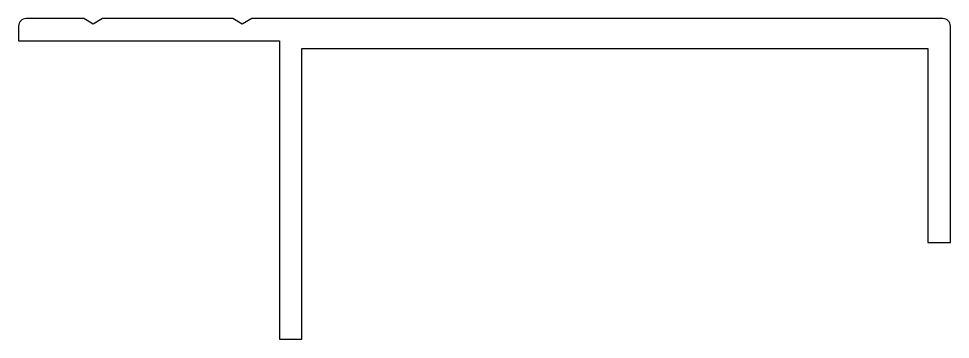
# Model space of a CAD drawing. Extents: x 152 to 277, y 227 to 270.
import ezdxf

# ---------------------------------------------------------------- set-up
doc = ezdxf.new("R2010")
doc.units = 0
doc.layers.add('ANA', color=220, linetype='CONTINUOUS')

msp = doc.modelspace()

# ---------------------------------------------------------------- linework, layer by layer
at = {"layer": 'ANA'}
msp.add_lwpolyline([(152.18, 267.32), (187.18, 267.32), (187.18, 227.32), (190.18, 227.32), (190.18, 266.32), (274.18, 266.32), (274.18, 240.32), (277.18, 240.32), (277.18, 269.32, 0.414214), (276.18, 270.32), (183.45, 270.32), (182.18, 269.58), (180.92, 270.32), (163.45, 270.32), (162.18, 269.58), (160.92, 270.32), (153.18, 270.32, 0.414214), (152.18, 269.32)], format="xyb", close=True, dxfattribs=at)

doc.saveas('drawing.dxf')
